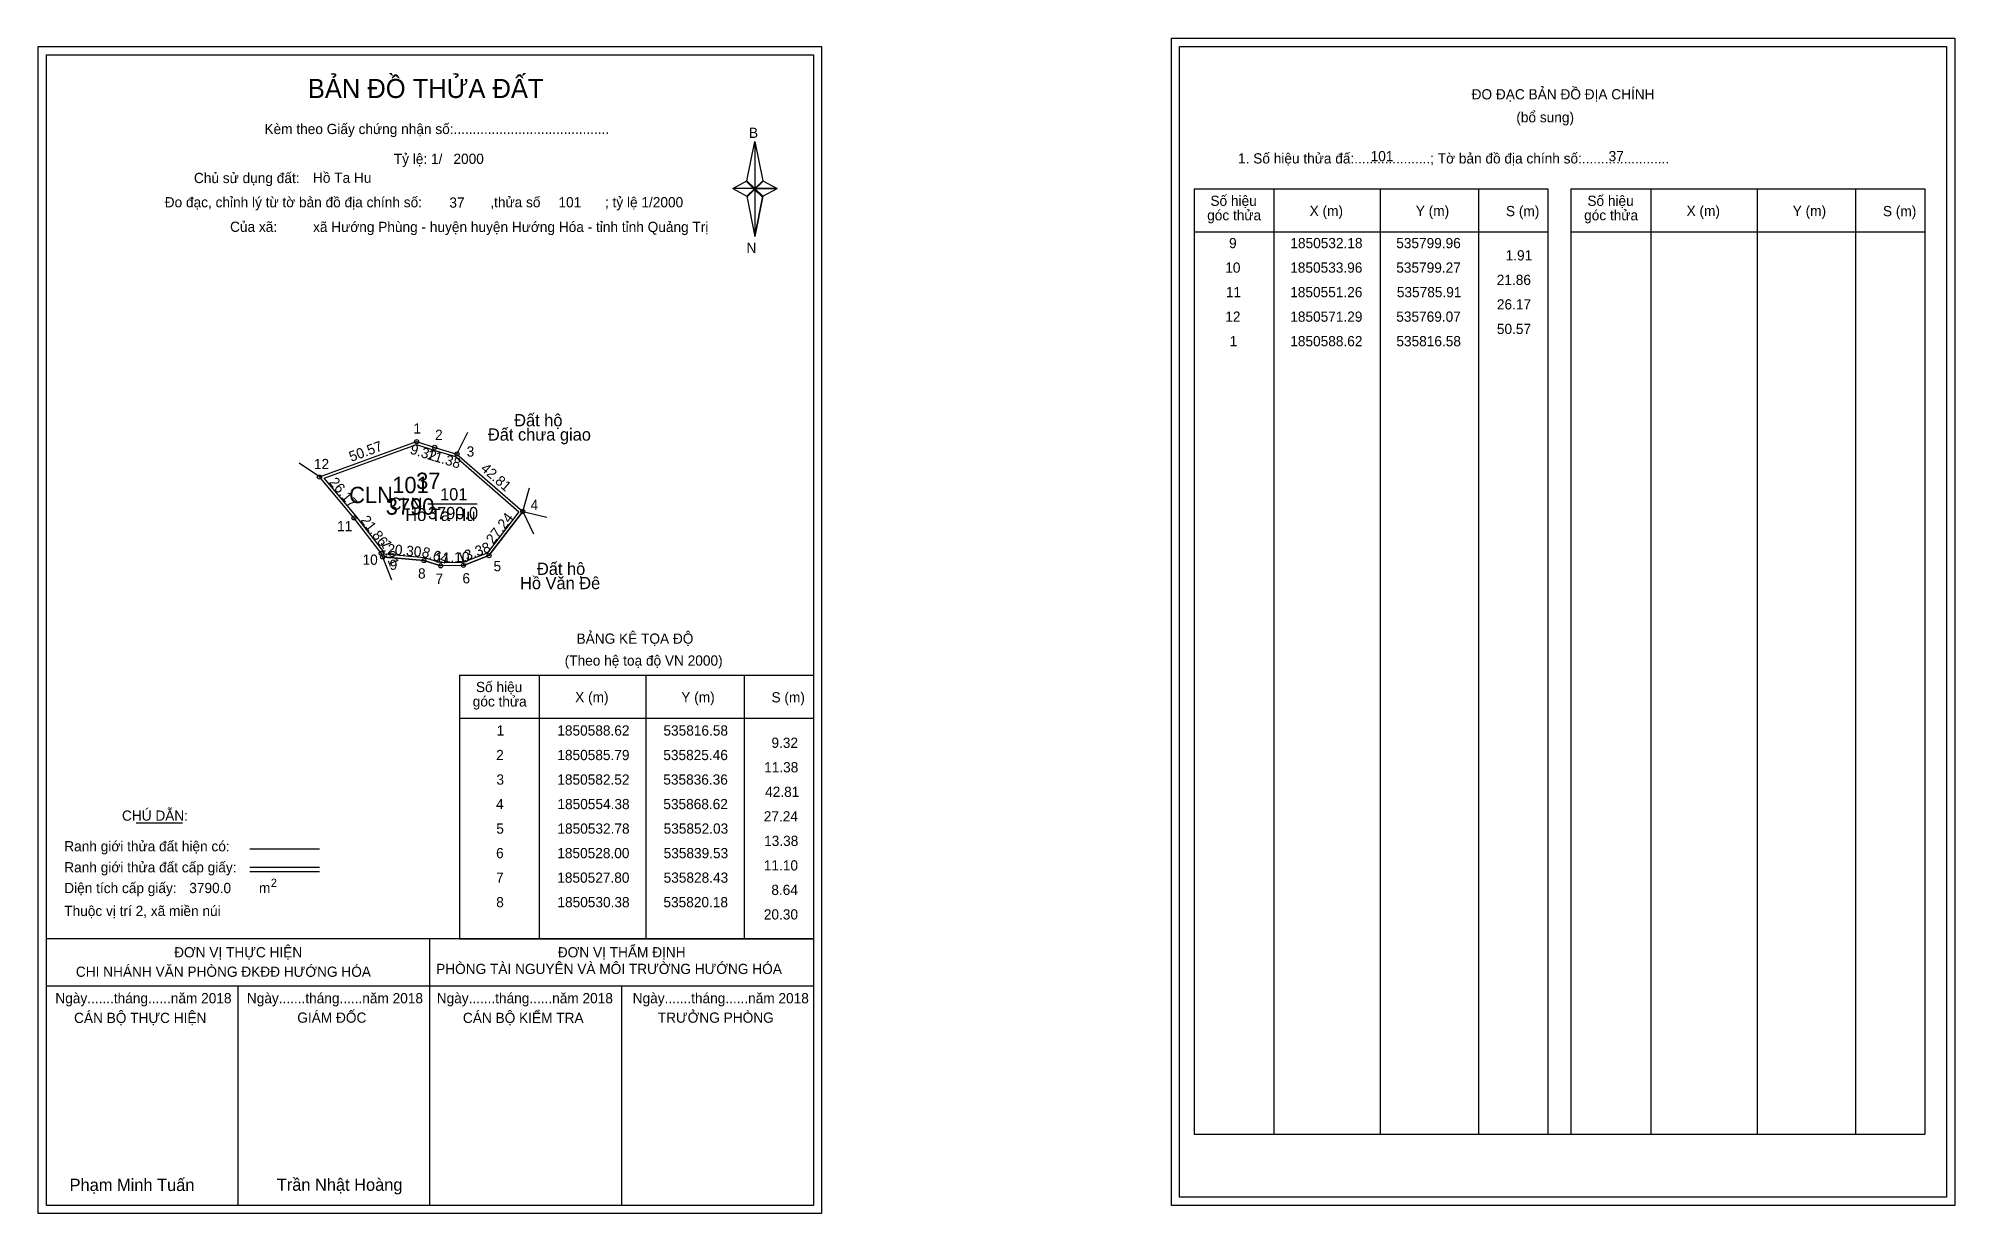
# Model space of a CAD drawing. Extents: x 535631 to 536569, y 1850211 to 1850786.
import ezdxf

# ---------------------------------------------------------------- set-up
doc = ezdxf.new("R2010")
doc.units = 0
for name, color, linetype in [('Level 1', 7, 'Continuous'), ('Level 10', 7, 'Continuous'), ('Level 11', 7, 'Continuous'), ('Level 13', 7, 'Continuous'), ('Level 2', 7, 'Continuous'), ('Level 27', 7, 'Continuous'), ('Level 3', 7, 'Continuous'), ('Level 36', 7, 'Continuous'), ('Level 4', 7, 'Continuous'), ('Level 49', 7, 'Continuous'), ('Level 5', 7, 'Continuous'), ('Level 53', 7, 'Continuous'), ('Level 55', 7, 'Continuous'), ('Level 6', 7, 'Continuous'), ('Level 63', 7, 'Continuous'), ('Level 7', 7, 'Continuous'), ('Level 9', 7, 'Continuous')]:
    doc.layers.add(name, color=color, linetype=linetype)

msp = doc.modelspace()

# ---------------------------------------------------------------- linework, layer by layer
at = {"layer": 'Level 1'}
for p, q in [((535635.44, 1850777.94), (535635.44, 1850777.94)), ((536190.08, 1850781.94), (536190.08, 1850781.94)), ((535978.28, 1850716.17), (535982.22, 1850735.45)), ((535982.22, 1850735.45), (535982.22, 1850712.4)), ((535982.22, 1850735.45), (535986.15, 1850716.17)), ((535971.39, 1850712.4), (535978.28, 1850716.17)), ((535978.28, 1850716.17), (535982.22, 1850712.4)), ((535981.92, 1850711.97), (535978.28, 1850715.73)), ((535982.22, 1850712.4), (535978.28, 1850708.72)), ((535981.92, 1850711.97), (535978.28, 1850708.28)), ((535978.28, 1850708.28), (535981.92, 1850711.97)), ((535978.28, 1850708.72), (535982.22, 1850689)), ((535985.86, 1850715.73), (535981.92, 1850711.97)), ((535981.92, 1850711.97), (535985.86, 1850715.73)), ((535985.86, 1850708.28), (535981.92, 1850711.97)), ((535986.15, 1850716.17), (535982.22, 1850712.4)), ((535982.22, 1850712.4), (535982.22, 1850689)), ((535982.22, 1850712.4), (535993.04, 1850712.4)), ((535982.22, 1850712.4), (535986.15, 1850708.72)), ((535986.15, 1850708.72), (535982.22, 1850689)), ((535986.15, 1850708.72), (535993.04, 1850712.4)), ((536197.15, 1850712.23), (536370.35, 1850712.23)), ((536236.33, 1850249.7), (536236.33, 1850712.23)), ((536288.47, 1850249.7), (536288.47, 1850712.23)), ((536336.42, 1850712.23), (536336.42, 1850249.7)), ((536370.35, 1850712.23), (536370.35, 1850249.7)), ((536381.66, 1850712.23), (536554.87, 1850712.23)), ((536420.84, 1850249.7), (536420.84, 1850712.23)), ((536472.99, 1850249.7), (536472.99, 1850712.23)), ((536520.93, 1850712.23), (536520.93, 1850249.7)), ((536554.87, 1850712.23), (536554.87, 1850249.7)), ((536197.15, 1850691.17), (536370.35, 1850691.17)), ((536381.66, 1850691.17), (536554.87, 1850691.17)), ((535837.63, 1850474.28), (536010.83, 1850474.28)), ((535876.81, 1850345.23), (535876.81, 1850474.28)), ((535928.95, 1850345.23), (535928.95, 1850474.28)), ((535976.89, 1850474.28), (535976.89, 1850345.23)), ((535837.63, 1850453.23), (536010.83, 1850453.23)), ((535679.27, 1850402.07), (535702.08, 1850402.07)), ((535735, 1850389.26), (535769.03, 1850389.26)), ((535735, 1850380.36), (535769.03, 1850380.36)), ((535735, 1850378.17), (535769.03, 1850378.17)), ((535849.09, 1850345.23), (535635.43, 1850345.23)), ((536010.83, 1850345.23), (535801.15, 1850345.23)), ((535823.13, 1850214.79), (535823.13, 1850345.23)), ((535837.63, 1850345.23), (536010.83, 1850345.23)), ((536010.83, 1850322.13), (535635.43, 1850322.13)), ((535729.28, 1850214.79), (535729.28, 1850322.13)), ((535916.98, 1850214.79), (535916.98, 1850322.13)), ((536197.15, 1850249.7), (536554.87, 1850249.7)), ((536010.83, 1850214.79), (536010.83, 1850214.79)), ((536565.48, 1850218.79), (536565.48, 1850218.79))]:
    msp.add_line(p, q, dxfattribs=at)
for points in [[(535978.28, 1850716.17), (535982.22, 1850735.45), (535982.22, 1850712.4)], [(535971.39, 1850712.4), (535978.28, 1850708.72), (535982.22, 1850712.4)], [(535982.22, 1850712.4), (535986.15, 1850716.17), (535993.04, 1850712.4)], [(535982.22, 1850712.4), (535982.22, 1850689), (535986.15, 1850708.72)]]:
    msp.add_lwpolyline(points, close=True, dxfattribs=at)
at = {"layer": 'Level 10'}
for p, q in [((535852.03, 1850532.78), (535868.62, 1850554.38)), ((535799.96, 1850532.18), (535820.18, 1850530.38)), ((535820.18, 1850530.38), (535828.43, 1850527.8)), ((535839.53, 1850528), (535852.03, 1850532.78))]:
    msp.add_line(p, q, dxfattribs=at)
for points in [[(535836.36, 1850582.52), (535868.62, 1850554.38), (535852.03, 1850532.78), (535839.53, 1850528), (535828.43, 1850527.8), (535820.18, 1850530.38), (535799.96, 1850532.18), (535799.27, 1850533.96), (535785.91, 1850551.26), (535769.07, 1850571.29), (535816.58, 1850588.62), (535825.46, 1850585.79)], [(535835.67, 1850581.27), (535866.71, 1850554.19), (535851.16, 1850533.95), (535839.26, 1850529.4), (535828.63, 1850529.2), (535820.45, 1850531.76), (535800.95, 1850533.5), (535800.5, 1850534.66), (535787, 1850552.14), (535771.43, 1850570.66), (535816.61, 1850587.14), (535825.05, 1850584.45)]]:
    msp.add_lwpolyline(points, close=True, dxfattribs=at)
at = {"layer": 'Level 11'}
for centre in [(535816.58, 1850588.62), (535825.46, 1850585.79), (535836.36, 1850582.52), (535836.36, 1850582.52), (535769.07, 1850571.29), (535785.91, 1850551.26), (535868.62, 1850554.38), (535799.27, 1850533.96), (535799.96, 1850532.18), (535820.18, 1850530.38), (535852.03, 1850532.78), (535828.43, 1850527.8), (535839.53, 1850528)]:
    msp.add_circle(centre, 1, dxfattribs=at)
at = {"layer": 'Level 27'}
for p, q in [((535836.36, 1850582.52), (535841.74, 1850593.25)), ((535769.07, 1850571.29), (535759.15, 1850578.04)), ((535868.62, 1850554.38), (535871.85, 1850565.94)), ((535868.62, 1850554.38), (535873.75, 1850543.53)), ((535868.62, 1850554.38), (535880.31, 1850551.69)), ((535799.96, 1850532.18), (535804.31, 1850521))]:
    msp.add_line(p, q, dxfattribs=at)
at = {"layer": 'Level 3'}
for p, q in [((536197.15, 1850712.23), (536197.15, 1850249.7)), ((536381.66, 1850712.23), (536381.66, 1850249.7)), ((535837.63, 1850474.28), (535837.63, 1850345.23))]:
    msp.add_line(p, q, dxfattribs=at)
at = {"layer": 'Level 63'}
for points in [[(536186.09, 1850785.94), (536569.49, 1850785.94), (536569.49, 1850214.79), (536186.09, 1850214.79)], [(535631.43, 1850781.94), (536014.83, 1850781.94), (536014.83, 1850210.79), (535631.43, 1850210.79)], [(535635.43, 1850777.94), (536010.83, 1850777.94), (536010.83, 1850214.79), (535635.43, 1850214.79)], [(536190.09, 1850781.94), (536565.49, 1850781.94), (536565.49, 1850218.79), (536190.09, 1850218.79)]]:
    msp.add_lwpolyline(points, close=True, dxfattribs=at)
at = {"layer": 'Level 9'}
msp.add_line((535822.15, 1850558.21), (535846.23, 1850558.21), dxfattribs=at)

# ---------------------------------------------------------------- texts
at = {"layer": 'Level 1'}
for s, height, p in [('BẢN ĐỒ THỬA ĐẤT', 9.3313, (535763.37, 1850756.75)), ('ĐO ĐẠC BẢN ĐỒ ĐỊA CHÍNH', 5, (536333.04, 1850756.06)), ('(bổ sung)', 5, (536354.92, 1850744.82)), ('Kèm theo Giấy chứng nhận số:.........................................', 5, (535742.13, 1850739.09)), ('B', 5, (535979.3, 1850737.21)), ('1. Số hiệu thửa đấ:....................; Tờ bản đồ địa chính số:.......................', 5, (536218.7, 1850724.7)), ('Chủ sử dụng đất:', 5, (535707.61, 1850715.1)), ('Đo đạc, chỉnh lý từ tờ bản đồ địa chính số:                  ,thửa số                 ; tỷ lệ 1/2000', 5, (535693.3, 1850703.24)), ('Số hiệu', 5, (536205.18, 1850703.96)), ('Số hiệu', 5, (536389.7, 1850703.96)), ('góc thửa', 5, (536203.59, 1850696.9)), ('X (m)', 5, (536253.74, 1850699.01)), ('Y (m)', 5, (536305.7, 1850699.01)), ('S (m)', 5, (536349.85, 1850698.91)), ('góc thửa', 5, (536388.11, 1850696.9)), ('X (m)', 5, (536438.26, 1850699.01)), ('Y (m)', 5, (536490.21, 1850699.01)), ('S (m)', 5, (536534.37, 1850698.91)), ('Của xã:', 5, (535725.29, 1850691.24)), ('N', 5, (535978.1, 1850680.87)), ('BẢNG KÊ TỌA ĐỘ', 5, (535894.89, 1850489.69)), ('(Theo hệ toạ độ VN 2000)', 5, (535889.09, 1850478.97)), ('Số hiệu', 5, (535845.66, 1850466.02)), ('X (m)', 5, (535894.22, 1850461.07)), ('Y (m)', 5, (535946.17, 1850461.07)), ('S (m)', 5, (535990.33, 1850460.97)), ('góc thửa', 5, (535844.07, 1850458.96)), ('CHÚ DẪN:', 5, (535672.39, 1850403.08)), ('Ranh giới thửa đất hiện có:', 5, (535644.13, 1850388.08)), ('Ranh giới thửa đất cấp giấy:', 5, (535644.13, 1850377.8)), ('Diện tích cấp giấy:', 5, (535644.13, 1850367.64)), ('m', 5, (535739.44, 1850367.68)), ('2', 4, (535745.24, 1850370.7)), ('Thuộc vị trí 2, xã miền núi', 5, (535644.13, 1850356.44)), ('ĐƠN VỊ THẨM ĐỊNH', 5, (535885.71, 1850336.2)), ('ĐƠN VỊ THỰC HIỆN', 5, (535697.9, 1850336.2)), ('PHÒNG TÀI NGUYÊN VÀ MÔI TRƯỜNG HƯỚNG HÓA', 5, (535826.16, 1850328.06)), ('CHI NHÁNH VĂN PHÒNG ĐKĐĐ HƯỚNG HÓA', 5, (535649.82, 1850326.68)), ('Ngày.......tháng......năm 2018', 5, (535639.77, 1850313.73)), ('Ngày.......tháng......năm 2018', 5, (535733.51, 1850313.73)), ('Ngày.......tháng......năm 2018', 5, (535826.46, 1850313.73)), ('Ngày.......tháng......năm 2018', 5, (535922.38, 1850313.73)), ('CÁN BỘ THỰC HIỆN', 5, (535648.93, 1850304.1)), ('GIÁM ĐỐC', 5, (535758.2, 1850304.22)), ('CÁN BỘ KIỂM TRA', 5, (535839.28, 1850304.1)), ('TRƯỞNG PHÒNG', 5, (535934.66, 1850304.22)), ('Phạm Minh Tuấn', 6, (535646.75, 1850221.87)), ('Trần Nhật Hoàng', 6, (535748.14, 1850221.97))]:
    msp.add_text(s, height=height, dxfattribs=at).set_placement(p)
at = {"layer": 'Level 11'}
msp.add_text('Tỷ lệ: 1/', height=5, dxfattribs=at).set_placement((535805.45, 1850724.46))
at = {"layer": 'Level 13'}
for s, p in [('CLN', (535803.36, 1850555.21)), ('101', (535828.08, 1850559.81)), ('3790.0', (535822.16, 1850550.61))]:
    msp.add_text(s, height=6, dxfattribs=at).set_placement(p)
at = {"layer": 'Level 2'}
msp.add_text('Hồ Ta Hu', height=6, dxfattribs=at).set_placement((535811.08, 1850549.76))
at = {"layer": 'Level 3'}
msp.add_text('CLN ', height=8, dxfattribs=at).set_placement((535783.6, 1850558.48))
at = {"layer": 'Level 36'}
for s, p in [('Đất hộ', (535864.37, 1850596.08)), ('Đất chưa giao', (535851.51, 1850589.08)), ('Hồ Văn Đê', (535867.24, 1850516.37)), ('Đất hộ', (535875.51, 1850523.37))]:
    msp.add_text(s, height=6, dxfattribs=at).set_placement(p)
at = {"layer": 'Level 4'}
msp.add_text('101', height=8, dxfattribs=at).set_placement((535804.67, 1850563.37))
at = {"layer": 'Level 49'}
for s, rotation, p in [('50.57', 20.04022, (535784.62, 1850578.67)), ('9.32', 342.32325, (535813, 1850582.83)), ('11.38', 343.30076, (535821.26, 1850580.16)), ('42.81', 318.90221, (535847.62, 1850574.82)), ('26.17', 310.05507, (535773.47, 1850568.54)), ('21.86', 307.67727, (535788.86, 1850550.05)), ('27.24', 52.47374, (535854.07, 1850538.06)), ('1.91', 291.18835, (535798.93, 1850539.25)), ('20.30', 354.9129, (535802.07, 1850533.6)), ('8.64', 342.63411, (535818.74, 1850532.51)), ('11.10', 1.03224, (535825.77, 1850529.35)), ('13.38', 20.92685, (535837.64, 1850528.99))]:
    msp.add_text(s, height=5, rotation=rotation, dxfattribs=at).set_placement(p)
at = {"layer": 'Level 5'}
msp.add_text('3790', height=8, dxfattribs=at).set_placement((535801.51, 1850552.83))
at = {"layer": 'Level 53'}
for s, p in [('9', (536214.3, 1850683.25)), ('1850532.18', (536244.31, 1850683.25)), ('535799.96', (536296.13, 1850683.25)), ('1.91', (536349.67, 1850677.25)), ('10', (536212.43, 1850671.25)), ('1850533.96', (536244.24, 1850671.25)), ('535799.27', (536296.15, 1850671.25)), ('11', (536212.75, 1850659.25)), ('1850551.26', (536244.24, 1850659.25)), ('535785.91', (536296.44, 1850659.25)), ('21.86', (536345.35, 1850665.25)), ('12', (536212.45, 1850647.25)), ('1850571.29', (536244.26, 1850647.25)), ('535769.07', (536296.15, 1850647.25)), ('26.17', (536345.4, 1850653.25)), ('50.57', (536345.4, 1850641.25)), ('1', (536214.59, 1850635.25)), ('1850588.62', (536244.26, 1850635.25)), ('535816.58', (536296.2, 1850635.25)), ('1', (535855.82, 1850444.73)), ('1850588.62', (535885.48, 1850444.73)), ('535816.58', (535937.43, 1850444.73)), ('2', (535855.52, 1850432.73)), ('1850585.79', (535885.49, 1850432.73)), ('535825.46', (535937.36, 1850432.73)), ('9.32', (535990.3, 1850438.73)), ('11.38', (535986.72, 1850426.73)), ('3', (535855.68, 1850420.73)), ('1850582.52', (535885.48, 1850420.73)), ('535836.36', (535937.36, 1850420.73)), ('42.81', (535987.2, 1850414.73)), ('4', (535855.5, 1850408.73)), ('1850554.38', (535885.54, 1850408.73)), ('535868.62', (535937.37, 1850408.73)), ('5', (535855.61, 1850396.73)), ('1850532.78', (535885.54, 1850396.73)), ('535852.03', (535937.52, 1850396.73)), ('27.24', (535986.55, 1850402.73)), ('6', (535855.51, 1850384.73)), ('1850528.00', (535885.46, 1850384.73)), ('535839.53', (535937.52, 1850384.73)), ('13.38', (535986.72, 1850390.73)), ('11.10', (535986.56, 1850378.73)), ('7', (535855.53, 1850372.73)), ('1850527.80', (535885.46, 1850372.73)), ('535828.43', (535937.52, 1850372.73)), ('8.64', (535990.24, 1850366.73)), ('8', (535855.58, 1850360.73)), ('1850530.38', (535885.54, 1850360.73)), ('535820.18', (535937.43, 1850360.73)), ('20.30', (535986.56, 1850354.73))]:
    msp.add_text(s, height=5, dxfattribs=at).set_placement(p)
at = {"layer": 'Level 55'}
for s, height, p in [('1', 0.8, (535816.36, 1850588.62)), ('2', 0.8, (535825.19, 1850585.79)), ('3', 0.8, (535836.11, 1850582.52)), ('0', 0.22, (535836.28, 1850582.3)), ('12', 0.8, (535768.5, 1850571.29)), ('0', 0.22, (535768.99, 1850571.07)), ('0', 0.22, (535768.99, 1850571.07)), ('11', 0.8, (535785.39, 1850551.26)), ('0', 0.22, (535785.83, 1850551.04)), ('0', 0.22, (535785.83, 1850551.04)), ('4', 0.8, (535868.34, 1850554.38)), ('110', 0.22, (535868.38, 1850554.16)), ('110', 0.22, (535868.38, 1850554.16)), ('0', 0.22, (535868.54, 1850554.16)), ('10', 0.8, (535798.7, 1850533.96)), ('0', 0.22, (535799.19, 1850533.74)), ('0', 0.22, (535799.19, 1850533.74)), ('9', 0.8, (535799.69, 1850532.18)), ('110', 0.22, (535799.72, 1850531.96)), ('110', 0.22, (535799.72, 1850531.96)), ('0', 0.22, (535799.88, 1850531.96)), ('0', 0.22, (535799.88, 1850531.96)), ('8', 0.8, (535819.92, 1850530.38)), ('110', 0.22, (535819.94, 1850530.16)), ('110', 0.22, (535819.94, 1850530.16)), ('110', 0.22, (535851.79, 1850532.56)), ('110', 0.22, (535851.79, 1850532.56)), ('5', 0.8, (535851.77, 1850532.78)), ('110', 0.22, (535828.19, 1850527.58)), ('110', 0.22, (535828.19, 1850527.58)), ('7', 0.8, (535828.16, 1850527.8)), ('6', 0.8, (535839.26, 1850528)), ('110', 0.22, (535839.29, 1850527.78)), ('110', 0.22, (535839.29, 1850527.78))]:
    msp.add_text(s, height=height, dxfattribs=at).set_placement(p)
at = {"layer": 'Level 6'}
for s, p in [('2000', (535834.64, 1850724.5)), ('101', (536283.6, 1850725.78)), ('37', (536400.09, 1850725.82)), ('Hồ Ta Hu', (535765.88, 1850715.24)), ('37', (535832.65, 1850703.06)), ('101', (535886.04, 1850703.22)), ('xã Hướng Phùng - huyện huyện Hướng Hóa - tỉnh tỉnh Quảng Trị', (535765.91, 1850691.16)), ('3790.0', (535705.32, 1850367.65))]:
    msp.add_text(s, height=5, dxfattribs=at).set_placement(p)
at = {"layer": 'Level 7'}
msp.add_text('37', height=8, dxfattribs=at).set_placement((535816.38, 1850565.41))
at = {"layer": 'Level 9'}
for s, p in [('1', (535815.05, 1850592.52)), ('2', (535825.66, 1850589.4)), ('12', (535766.32, 1850575.14)), ('3', (535841.1, 1850581.26)), ('4', (535872.4, 1850555.15)), ('11', (535777.69, 1850544.74)), ('10', (535790.13, 1850528.32)), ('9', (535803.39, 1850525.84)), ('8', (535817.3, 1850521.6)), ('7', (535825.84, 1850518.96)), ('6', (535839.04, 1850519.22)), ('5', (535854.25, 1850525.15))]:
    msp.add_text(s, height=5, dxfattribs=at).set_placement(p)

doc.saveas('drawing.dxf')
